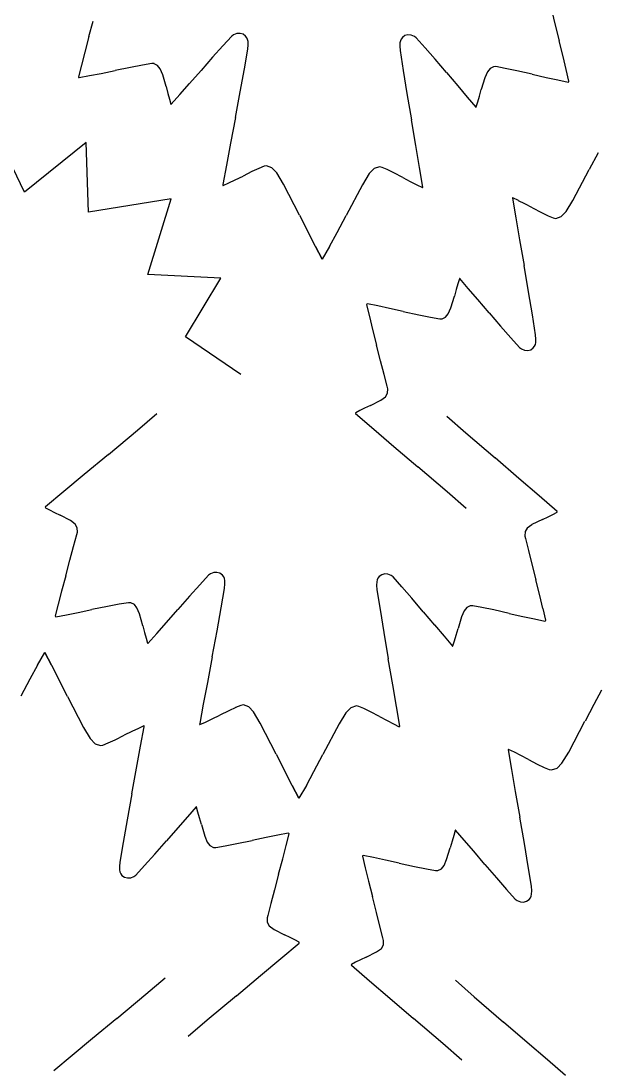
# Model space of a CAD drawing. Extents: x -196 to 369, y 430 to 811.
# Drawn here: x 54.5 to 111.6, y 582.4 to 686.2 of the extents above; entities that cross this region are included whole.
import ezdxf

# ---------------------------------------------------------------- set-up
doc = ezdxf.new("R2010")
doc.units = 0

msp = doc.modelspace()

# ---------------------------------------------------------------- linework, layer by layer
at = {"layer": 'Layer 1'}
for p, q in [((106.969, 687.19), (107.311736, 685.82421)), ((61.1796, 684.684), (61.599506, 686.23079)), ((107.312, 685.824), (107.70652, 684.26947)), ((61.1796, 684.684), (60.768435, 683.15629)), ((75.3112, 684.724), (74.43332, 683.769906)), ((75.4981, 684.869), (75.311403, 684.724554)), ((75.8217, 684.99), (75.498041, 684.868881)), ((76.1424, 685.009), (75.821572, 684.989638)), ((76.4358, 684.925), (76.142538, 685.008878)), ((76.68, 684.746), (76.43586, 684.925346)), ((76.8094, 684.58), (76.679745, 684.746008)), ((76.8844, 684.413), (76.80952, 684.57979)), ((92.2035, 684.608), (92.07138, 684.444356)), ((92.4504, 684.783), (92.20355, 684.608012)), ((92.745, 684.861), (92.450435, 684.782362)), ((93.0653, 684.836), (92.744806, 684.86107)), ((93.3871, 684.709), (93.065436, 684.836005)), ((93.5718, 684.561), (93.387299, 684.708882)), ((94.4349, 683.591), (93.571472, 684.561028)), ((74.4336, 683.77), (73.41987, 682.64592)), ((76.9205, 684.199), (76.884404, 684.412979)), ((76.8905, 683.433), (76.928792, 683.870047)), ((76.9293, 683.87), (76.920491, 684.199241)), ((91.9544, 684.065), (91.940649, 683.736299)), ((91.9411, 683.737), (91.972833, 683.299322)), ((91.9941, 684.279), (91.954795, 684.065826)), ((92.0713, 684.444), (91.993925, 684.278585)), ((95.4319, 682.449), (94.435184, 683.59146)), ((108.092, 682.735), (107.706311, 684.27005)), ((60.7682, 683.156), (60.431274, 681.85985)), ((73.4197, 682.646), (72.27085, 681.34106)), ((76.5591, 681.504), (76.890604, 683.43312)), ((91.9729, 683.299), (92.277939, 681.34924)), ((108.407, 681.432), (108.092292, 682.73488)), ((60.4316, 681.86), (60.13943, 680.70738)), ((65.3022, 681.646), (63.77367, 681.334442)), ((66.4763, 681.865), (65.30223, 681.645643)), ((67.3896, 682.018), (66.476431, 681.864601)), ((67.6292, 682.01), (67.38974, 682.018741)), ((67.9709, 681.834), (67.629047, 682.009969)), ((68.2305, 681.503), (67.970691, 681.833509)), ((68.4747, 680.903), (68.230482, 681.503535)), ((76.1547, 679.239), (76.559049, 681.50351)), ((96.5607, 681.123), (95.43156, 682.44869)), ((100.868, 681.541), (100.60332, 681.215159)), ((101.212, 681.71), (100.867514, 681.540161)), ((101.452, 681.715), (101.212084, 681.710569)), ((102.36, 681.545), (101.452348, 681.715087)), ((103.528, 681.303), (102.35938, 681.544335)), ((108.679, 680.275), (108.407537, 681.43176)), ((60.1393, 680.708), (60.154139, 680.650399)), ((60.1541, 680.65), (60.209575, 680.631751)), ((60.2096, 680.632), (61.24128, 680.82607)), ((61.2413, 680.826), (62.40405, 681.052996)), ((62.4038, 681.053), (63.77361, 681.334301)), ((68.808, 679.736), (68.47507, 680.9022)), ((71.1396, 680.048), (72.27075, 681.34099)), ((92.2783, 681.349), (92.651407, 679.0607)), ((96.5607, 681.123), (97.67221, 679.80968)), ((100.35, 680.619), (99.999595, 679.45885)), ((100.603, 681.215), (100.349793, 680.618889)), ((105.053, 680.962), (103.52841, 681.303026)), ((105.053, 680.962), (106.41718, 680.655155)), ((106.417, 680.656), (107.57582, 680.407881)), ((107.576, 680.407), (108.60272, 680.19511)), ((68.808, 679.736), (68.987066, 679.073304)), ((70.183, 678.963), (71.139788, 680.04763)), ((97.6726, 679.81), (98.612977, 678.70839)), ((99.8102, 678.799), (99.999187, 679.458527)), ((108.603, 680.196), (108.66217, 680.214296)), ((108.662, 680.214), (108.678621, 680.275002)), ((68.9871, 679.074), (69.142448, 678.512068)), ((69.1422, 678.512), (69.282415, 678.012802)), ((69.3196, 677.99), (70.182947, 678.963362)), ((75.6762, 676.669), (76.154917, 679.23925)), ((92.6512, 679.061), (93.094606, 676.46242)), ((98.6128, 678.708), (99.461151, 677.719761)), ((99.6467, 678.24), (99.810472, 678.799417)), ((69.2825, 678.013), (69.29803, 677.988816)), ((69.2981, 677.988), (69.319669, 677.991772)), ((99.461, 677.72), (99.483, 677.72)), ((99.4829, 677.718), (99.498798, 677.742831)), ((99.4988, 677.743), (99.646389, 678.239748)), ((54.80761, 669.30442), (51.3375, 676.47834)), ((75.6762, 676.669), (75.19749, 674.13443)), ((93.5358, 673.903), (93.094472, 676.46209)), ((60.9159, 674.217), (54.80761, 669.30442)), ((61.14222, 667.314418), (60.916061, 674.217128)), ((75.1975, 674.134), (74.794275, 671.98431)), ((93.9015, 671.743), (93.536092, 673.90375)), ((111.552, 673.194), (110.67839, 671.52881)), ((74.7944, 671.985), (74.434502, 670.05742)), ((77.3059, 671.328), (76.423752, 670.89349)), ((77.9955, 671.641), (77.30632, 671.327396)), ((78.5214, 671.855), (77.995366, 671.64133)), ((78.7619, 671.898), (78.521371, 671.854517)), ((79.292, 671.719), (78.761774, 671.898878)), ((79.773, 671.21), (79.292008, 671.718636)), ((80.4308, 670.094), (79.773236, 671.20993)), ((88.909, 671.133), (88.236953, 670.03314)), ((89.3988, 671.629), (88.90919, 671.132564)), ((89.9374, 671.799), (89.398456, 671.629211)), ((90.1849, 671.75), (89.937474, 671.798599)), ((90.6847, 671.538), (90.185168, 671.750693)), ((91.3515, 671.216), (90.684629, 671.537272)), ((92.2315, 670.757), (91.351305, 671.216432)), ((94.2267, 669.795), (93.901564, 671.7427)), ((109.068, 668.476), (110.67883, 671.5284)), ((74.4343, 670.057), (74.427433, 669.980396)), ((74.4592, 669.958), (75.013088, 670.208959)), ((75.0132, 670.209), (75.657799, 670.513153)), ((75.657799, 670.513153), (76.423954, 670.893023)), ((82.0035, 667.027), (80.43088, 670.09425)), ((88.2373, 670.033), (86.61651, 666.98588)), ((92.2315, 670.757), (92.97999, 670.361424)), ((92.9799, 670.361), (93.616246, 670.034238)), ((93.6167, 670.034), (94.180633, 669.750398)), ((74.427, 669.981), (74.437655, 669.960784)), ((74.4374, 669.96), (74.459378, 669.957916)), ((94.1806, 669.751), (94.214765, 669.757292)), ((94.2148, 669.757), (94.226367, 669.795019)), ((69.31844, 668.638458), (61.14222, 667.314418)), ((67.02136, 661.151438), (69.31844, 668.638458)), ((103.077, 668.695), (103.408496, 666.74837)), ((103.089, 668.733), (103.077557, 668.694943)), ((103.123, 668.739), (103.088856, 668.732596)), ((103.688, 668.457), (103.123144, 668.738758)), ((104.326, 668.132), (103.68859, 668.456682)), ((105.076, 667.739), (104.326222, 668.132129)), ((108.4, 667.374), (109.068451, 668.47605)), ((82.0035, 667.027), (82.858619, 665.34922)), ((85.7371, 665.323), (86.616145, 666.98533)), ((105.076, 667.739), (105.95769, 667.282445)), ((105.957, 667.283), (106.624916, 666.963908)), ((106.625, 666.964), (107.125224, 666.75294)), ((107.373, 666.705), (107.911387, 666.876549)), ((107.911, 666.876), (108.398986, 667.374033)), ((103.409, 666.748), (103.781464, 664.58845)), ((107.126, 666.753), (107.373584, 666.705209)), ((82.858665, 665.34898), (82.8586, 665.349)), ((83.587332, 663.93648), (82.858665, 665.34898)), ((84.9882, 663.924), (85.737218, 665.32346)), ((83.5873, 663.937), (84.245349, 662.67207)), ((84.245381, 662.67155), (83.587332, 663.93648)), ((84.9882, 663.924), (84.245381, 662.67155)), ((103.782, 664.589), (104.231684, 662.03137)), ((104.683, 659.434), (104.231109, 662.03112)), ((74.2331, 660.776), (67.02136, 661.151438)), ((70.72782, 654.99948), (74.23307, 660.77662)), ((97.8313, 660.73), (97.685334, 660.232772)), ((97.8471, 660.754), (97.831283, 660.729117)), ((97.8691, 660.753), (97.8471, 660.753)), ((98.7205, 659.767), (97.868926, 660.752463)), ((97.5234, 659.672), (97.336569, 659.011859)), ((97.6851, 660.232), (97.523156, 659.672051)), ((99.6643, 658.669), (98.72033, 659.76754)), ((96.99, 657.851), (97.336613, 659.01228)), ((100.78, 657.359), (99.6642, 658.66869)), ((105.064, 657.147), (104.683421, 659.43407)), ((88.6598, 658.168), (88.935039, 657.01213)), ((88.6767, 658.229), (88.660279, 658.167944)), ((88.7356, 658.247), (88.67649, 658.228511)), ((89.7631, 658.039), (88.73569, 658.247535)), ((90.9228, 657.794), (89.76317, 658.038333)), ((92.2879, 657.492), (90.92272, 657.794388)), ((96.7388, 657.254), (96.990059, 657.850935)), ((88.935, 657.012), (89.253962, 655.71015)), ((92.2879, 657.492), (93.81359, 657.155956)), ((93.8135, 657.156), (94.98291, 656.918483)), ((94.9827, 656.918), (95.890902, 656.750879)), ((95.891, 656.751), (96.1309, 656.756215)), ((96.1312, 656.756), (96.475129, 656.926963)), ((96.4748, 656.927), (96.738414, 657.253704)), ((100.78, 657.359), (101.91346, 656.03701)), ((105.375, 655.198), (105.063594, 657.14675)), ((89.254, 655.71), (89.6447, 654.17622)), ((101.914, 656.037), (102.91444, 654.8978)), ((76.2195, 651.252), (70.72782, 654.99948)), ((102.914, 654.898), (103.780592, 653.930797)), ((105.357, 654.218), (105.395609, 654.431302)), ((105.409, 654.76), (105.375838, 655.197572)), ((105.396, 654.432), (105.408677, 654.760744)), ((90.0444, 652.623), (89.644805, 654.17623)), ((103.781, 653.931), (103.965983, 653.783722)), ((103.966, 653.784), (104.288077, 653.658046)), ((104.288, 653.658), (104.608574, 653.633977)), ((104.608, 653.633), (104.902307, 653.712599)), ((104.903, 653.713), (105.149277, 653.888794)), ((105.149, 653.889), (105.280585, 654.053075)), ((105.281, 654.053), (105.357835, 654.218666)), ((90.3919, 651.258), (90.044705, 652.62266)), ((90.6854, 650.093), (90.391841, 651.25825)), ((90.532844, 649.054393), (90.728835, 649.399201)), ((90.7396, 649.844), (90.685178, 650.093419)), ((90.7287, 649.399), (90.739613, 649.843717)), ((89.0242, 648.195), (88.459682, 647.924101)), ((89.0242, 648.195), (90.05904, 648.711631)), ((90.0592, 648.712), (90.532844, 649.054393)), ((65.9897, 645.768), (67.8999, 647.39093)), ((87.572108, 647.473174), (87.550882, 647.438282)), ((87.550882, 647.438282), (87.569113, 647.397033)), ((87.569113, 647.397033), (89.363543, 645.850123)), ((87.9842, 647.686), (87.572108, 647.473174)), ((88.459682, 647.924101), (87.984117, 647.686017)), ((96.6085, 647.144), (98.48208, 645.49737)), ((63.0979, 643.36), (65.98944, 645.7683)), ((89.3634, 645.85), (91.35598, 644.13888)), ((98.4819, 645.497), (101.36975, 643.0094)), ((91.3559, 644.139), (93.72288, 642.11831)), ((63.0979, 643.36), (60.7063, 641.37272)), ((103.73, 640.981), (101.36963, 643.00941)), ((96.6192, 639.64), (93.72324, 642.11815)), ((60.7066, 641.373), (58.69283, 639.68904)), ((105.717, 639.264), (103.73002, 640.98162)), ((58.6928, 639.689), (56.8809, 638.16738)), ((98.4979, 638), (96.61895, 639.6405)), ((107.507029, 637.71061), (105.717659, 639.26337)), ((56.8809, 638.167), (56.860365, 638.12246)), ((56.860365, 638.12246), (56.882523, 638.084422)), ((56.882523, 638.084422), (57.290078, 637.865241)), ((57.2898, 637.866), (57.762281, 637.62037)), ((57.7625, 637.62), (58.323642, 637.341174)), ((59.3504, 636.811), (58.32361, 637.341234)), ((59.8258, 636.458), (59.35035, 636.81106)), ((106.049, 636.918), (105.01247, 636.404752)), ((106.049, 636.918), (106.6144, 637.187054)), ((106.6144, 637.187054), (107.09074, 637.423584)), ((107.091, 637.423), (107.503785, 637.634479)), ((107.503785, 637.634479), (107.525125, 637.669301)), ((107.525125, 637.669301), (107.507029, 637.71061)), ((60.022, 636.107), (59.825638, 636.457657)), ((60.0308, 635.662), (60.021577, 636.106841)), ((104.34, 635.719), (104.327634, 635.274321)), ((104.53724, 636.063156), (104.340124, 635.71899)), ((105.012, 636.404), (104.53724, 636.063156)), ((59.6661, 634.258), (59.97467, 635.41847)), ((59.9746, 635.418), (60.030786, 635.661986)), ((104.328, 635.275), (104.381607, 635.025405)), ((104.381, 635.025), (104.670751, 633.8588)), ((59.3012, 632.9), (59.665761, 634.25788)), ((104.671, 633.859), (105.013736, 632.49321)), ((58.8816, 631.353), (59.301506, 632.89979)), ((73.5237, 631.659), (73.200041, 631.537881)), ((73.8444, 631.678), (73.523572, 631.658638)), ((74.1378, 631.594), (73.844538, 631.677878)), ((74.382, 631.415), (74.13786, 631.594346)), ((105.014, 632.493), (105.40852, 630.93847)), ((58.8816, 631.353), (58.470435, 629.82529)), ((73.0132, 631.393), (72.13532, 630.438906)), ((73.2001, 631.538), (73.013403, 631.393554)), ((74.5114, 631.249), (74.381745, 631.415008)), ((74.5864, 631.082), (74.51152, 631.24879)), ((74.6225, 630.868), (74.586404, 631.081979)), ((74.5925, 630.102), (74.630792, 630.539047)), ((74.6313, 630.539), (74.622491, 630.868241)), ((89.6564, 630.734), (89.642649, 630.405299)), ((89.6961, 630.948), (89.656795, 630.734826)), ((89.7733, 631.113), (89.695925, 630.947585)), ((89.9055, 631.277), (89.77338, 631.113356)), ((90.1524, 631.452), (89.90555, 631.277012)), ((90.447, 631.53), (90.152435, 631.451362)), ((90.7673, 631.505), (90.446806, 631.53007)), ((91.0891, 631.378), (90.767436, 631.505005)), ((91.2738, 631.23), (91.089299, 631.377882)), ((92.1369, 630.26), (91.273472, 631.230028)), ((105.794, 629.404), (105.408311, 630.93905)), ((58.4702, 629.825), (58.133274, 628.52885)), ((72.1356, 630.439), (71.12187, 629.31492)), ((74.2611, 628.173), (74.592604, 630.10212)), ((89.6431, 630.406), (89.674833, 629.968322)), ((89.6749, 629.968), (89.979939, 628.01824)), ((93.1339, 629.118), (92.137184, 630.26046)), ((58.1336, 628.529), (57.84143, 627.37638)), ((64.1783, 628.534), (63.00423, 628.314643)), ((65.0916, 628.687), (64.178431, 628.533601)), ((65.3312, 628.679), (65.09174, 628.687741)), ((65.6729, 628.503), (65.331047, 628.678969)), ((65.9325, 628.172), (65.672691, 628.502509)), ((71.1217, 629.315), (69.97285, 628.01006)), ((94.2627, 627.792), (93.13356, 629.11769)), ((106.109, 628.101), (105.794292, 629.40388)), ((57.9116, 627.301), (58.94328, 627.49507)), ((58.9433, 627.495), (60.10605, 627.721996)), ((60.1058, 627.722), (61.47561, 628.003301)), ((63.0042, 628.315), (61.47567, 628.003442)), ((66.1767, 627.572), (65.932482, 628.172535)), ((66.51, 626.405), (66.17707, 627.5712)), ((68.8416, 626.717), (69.97275, 628.00999)), ((73.8567, 625.908), (74.261049, 628.17251)), ((89.9803, 628.018), (90.353407, 625.7297)), ((94.2627, 627.792), (95.37421, 626.47868)), ((98.3047, 627.884), (98.051493, 627.287889)), ((98.5697, 628.21), (98.30502, 627.884159)), ((98.914, 628.379), (98.569514, 628.209161)), ((99.1541, 628.384), (98.914184, 628.379569)), ((100.062, 628.214), (99.154348, 628.384087)), ((101.23, 627.972), (100.06138, 628.213335)), ((102.755, 627.631), (101.23041, 627.972026)), ((102.755, 627.631), (104.11918, 627.324155)), ((106.381, 626.944), (106.109537, 628.10076)), ((57.8413, 627.377), (57.856139, 627.319399)), ((57.8561, 627.319), (57.911575, 627.300751)), ((66.51, 626.405), (66.689066, 625.742304)), ((67.885, 625.632), (68.841788, 626.71663)), ((95.3746, 626.479), (96.314977, 625.37739)), ((98.0515, 627.288), (97.701095, 626.12785)), ((104.119, 627.325), (105.27782, 627.076881)), ((105.278, 627.076), (106.30472, 626.86411)), ((106.305, 626.865), (106.36417, 626.883296)), ((106.364, 626.883), (106.380621, 626.944002)), ((66.6891, 625.743), (66.844448, 625.181068)), ((67.0216, 624.659), (67.884947, 625.632362)), ((73.3782, 623.338), (73.856917, 625.90825)), ((90.3532, 625.73), (90.796606, 623.13142)), ((96.3148, 625.377), (97.163151, 624.388761)), ((97.3487, 624.909), (97.512472, 625.468417)), ((97.5122, 625.468), (97.701187, 626.127527)), ((66.8442, 625.181), (66.984415, 624.681802)), ((66.9845, 624.682), (67.00003, 624.657816)), ((67.0001, 624.657), (67.021669, 624.660772)), ((97.163, 624.389), (97.185, 624.389)), ((97.1849, 624.387), (97.200798, 624.411831)), ((97.2008, 624.412), (97.348389, 624.908748)), ((56.0729, 622.507), (56.811623, 623.76187)), ((56.811623, 623.76187), (57.4738, 622.49909)), ((57.4738, 622.499), (56.811623, 623.76178)), ((73.3782, 623.338), (72.89949, 620.80343)), ((56.0729, 622.507), (55.328458, 621.1051)), ((57.4738, 622.49909), (58.207077, 621.08897)), ((91.2378, 620.572), (90.796472, 623.13109)), ((55.3285, 621.105), (54.45489, 619.43981)), ((58.207077, 621.08897), (58.2071, 621.089)), ((59.0677, 619.414), (58.207106, 621.08898)), ((72.8995, 620.803), (72.496275, 618.65331)), ((91.6035, 618.412), (91.238092, 620.57275)), ((59.0677, 619.414), (60.65033, 616.3519)), ((111.883, 620.026), (111.138558, 618.6241)), ((72.4964, 618.654), (72.136502, 616.72642)), ((75.6975, 618.31), (75.00832, 617.996396)), ((76.2234, 618.524), (75.697366, 618.31033)), ((76.4639, 618.567), (76.223371, 618.523517)), ((76.994, 618.388), (76.463774, 618.567878)), ((77.475, 617.879), (76.994008, 618.387636)), ((87.1008, 618.298), (86.61119, 617.801564)), ((87.6394, 618.468), (87.100456, 618.298211)), ((87.8869, 618.419), (87.639474, 618.467599)), ((88.3867, 618.207), (87.887168, 618.419693)), ((89.0535, 617.885), (88.386629, 618.206272)), ((91.9287, 616.464), (91.603564, 618.4117)), ((111.139, 618.624), (110.26539, 616.95881)), ((72.7152, 616.878), (73.359799, 617.182153)), ((73.359799, 617.182153), (74.125954, 617.562023)), ((75.0079, 617.997), (74.125752, 617.56249)), ((78.1328, 616.763), (77.475236, 617.87893)), ((86.611, 617.802), (85.938953, 616.70214)), ((89.9335, 617.426), (89.053305, 617.885432)), ((89.9335, 617.426), (90.68199, 617.030424)), ((90.6819, 617.03), (91.318246, 616.703238)), ((60.6504, 616.352), (61.311606, 615.23822)), ((66.0684, 616.254), (65.424798, 615.947743)), ((66.6215, 616.507), (66.068435, 616.254233)), ((66.2929, 614.479), (66.6465, 616.40774)), ((66.6433, 616.505), (66.621315, 616.507013)), ((66.6538, 616.485), (66.643079, 616.505181)), ((66.6467, 616.408), (66.653317, 616.484626)), ((72.129, 616.65), (72.139655, 616.629784)), ((72.1363, 616.726), (72.129433, 616.649396)), ((72.1394, 616.629), (72.161378, 616.626916)), ((72.1612, 616.627), (72.715088, 616.877959)), ((79.7055, 613.696), (78.13288, 616.76325)), ((85.9393, 616.702), (84.31851, 613.65488)), ((91.3187, 616.703), (91.882633, 616.419398)), ((91.8826, 616.42), (91.916765, 616.426292)), ((91.9168, 616.426), (91.928367, 616.464019)), ((108.654, 613.906), (110.26483, 616.9584)), ((61.3118, 615.238), (61.79445, 614.730938)), ((63.0907, 614.812), (63.778851, 615.127854)), ((63.7793, 615.128), (64.660024, 615.565389)), ((65.424798, 615.947743), (64.659888, 615.565372)), ((61.7944, 614.731), (62.32521, 614.552855)), ((62.3252, 614.553), (62.565586, 614.597269)), ((62.5655, 614.597), (63.090833, 614.812387)), ((65.8968, 612.328), (66.293001, 614.479)), ((102.664, 614.125), (102.995496, 612.17837)), ((102.676, 614.163), (102.664557, 614.124943)), ((102.71, 614.169), (102.675856, 614.162596)), ((103.275, 613.887), (102.710144, 614.168758)), ((107.986, 612.804), (108.654451, 613.90605)), ((79.7055, 613.696), (80.560619, 612.01822)), ((83.4391, 611.992), (84.318145, 613.65433)), ((103.913, 613.562), (103.27559, 613.886682)), ((104.662, 613.169), (103.912222, 613.562129)), ((104.662, 613.169), (105.54369, 612.712445)), ((65.4264, 609.792), (65.896829, 612.32812)), ((80.560665, 612.01798), (80.5606, 612.018)), ((81.289332, 610.60548), (80.560665, 612.01798)), ((82.6902, 610.593), (83.439218, 611.99246)), ((102.996, 612.178), (103.368464, 610.01845)), ((105.544, 612.713), (106.211916, 612.393908)), ((106.212, 612.394), (106.712224, 612.18294)), ((106.712, 612.183), (106.959584, 612.135209)), ((106.96, 612.135), (107.498387, 612.306549)), ((107.498, 612.306), (107.985986, 612.804033)), ((65.4264, 609.792), (64.956081, 607.2202)), ((81.2893, 610.606), (81.947349, 609.34107)), ((81.947381, 609.34055), (81.289332, 610.60548)), ((82.6902, 610.593), (81.947381, 609.34055)), ((103.368, 610.019), (103.817684, 607.46137)), ((71.7873, 608.492), (70.927137, 607.515823)), ((71.8088, 608.494), (71.787243, 608.490158)), ((71.8244, 608.47), (71.808791, 608.494133)), ((71.9664, 607.971), (71.824555, 608.469737)), ((72.1234, 607.409), (71.966218, 607.970421)), ((64.9563, 607.22), (64.55935, 604.95418)), ((70.9271, 607.516), (69.97386, 606.42825)), ((72.3046, 606.747), (72.12337, 607.409107)), ((72.3046, 606.747), (72.641337, 605.58189)), ((104.27, 604.864), (103.818109, 607.46112)), ((69.974, 606.428), (68.84708, 605.13132)), ((79.8748, 605.683), (78.7128, 605.452207)), ((80.9058, 605.88), (79.87476, 605.682562)), ((80.6879, 604.651), (80.976304, 605.80457)), ((80.9614, 605.862), (80.905865, 605.880068)), ((80.9764, 605.804), (80.961373, 605.861552)), ((97.2717, 605.662), (97.109756, 605.102051)), ((97.4179, 606.16), (97.271934, 605.662772)), ((97.4337, 606.184), (97.417883, 606.159117)), ((97.4557, 606.183), (97.4337, 606.183)), ((98.3071, 605.197), (97.455526, 606.182463)), ((64.5593, 604.955), (64.234099, 603.0248)), ((67.7025, 603.823), (68.84708, 605.13169)), ((72.6417, 605.582), (72.887878, 604.982266)), ((72.8878, 604.982), (73.148687, 604.652341)), ((73.1486, 604.653), (73.491025, 604.478149)), ((73.7304, 604.47), (74.643063, 604.626381)), ((74.6432, 604.626), (75.81654, 604.849191)), ((75.8166, 604.849), (77.3441, 605.165549)), ((78.7131, 605.452), (77.34421, 605.166226)), ((80.3556, 603.354), (80.68829, 604.65125)), ((97.11, 605.102), (96.923169, 604.441859)), ((99.2509, 604.099), (98.30693, 605.19754)), ((104.65, 602.577), (104.269421, 604.86407)), ((66.6922, 602.695), (67.70225, 603.82239)), ((73.4908, 604.478), (73.730288, 604.470041)), ((88.2464, 603.598), (88.521639, 602.44213)), ((88.2633, 603.659), (88.246879, 603.597944)), ((88.3222, 603.677), (88.26309, 603.658511)), ((89.3497, 603.469), (88.32229, 603.677535)), ((96.5766, 603.281), (96.923213, 604.44228)), ((100.367, 602.789), (99.2512, 604.09869)), ((64.1969, 602.587), (64.206784, 602.25779)), ((64.2342, 603.024), (64.197336, 602.586831)), ((65.8178, 601.738), (66.692559, 602.694957)), ((79.9491, 601.824), (80.355273, 603.35305)), ((90.5094, 603.224), (89.34977, 603.468333)), ((91.8745, 602.922), (90.50932, 603.224388)), ((91.8745, 602.922), (93.40019, 602.585956)), ((93.4001, 602.586), (94.56951, 602.348483)), ((96.0614, 602.357), (96.325014, 602.683704)), ((96.3254, 602.684), (96.576659, 603.280935)), ((100.367, 602.789), (101.50046, 601.46701)), ((104.962, 600.628), (104.650594, 602.57675)), ((64.2067, 602.258), (64.243495, 602.04414)), ((64.2435, 602.044), (64.318925, 601.877455)), ((64.3191, 601.878), (64.449297, 601.712416)), ((64.449, 601.712), (64.693725, 601.533453)), ((64.6938, 601.534), (64.987334, 601.45108)), ((64.9875, 601.451), (65.308263, 601.47141)), ((65.3081, 601.471), (65.631361, 601.593175)), ((65.6313, 601.593), (65.817524, 601.738055)), ((79.9491, 601.824), (79.534249, 600.27584)), ((88.5216, 602.442), (88.840562, 601.14015)), ((94.5693, 602.348), (95.477502, 602.180879)), ((95.4776, 602.181), (95.7175, 602.186215)), ((95.7178, 602.186), (96.061729, 602.356963)), ((101.5, 601.467), (102.50044, 600.3278)), ((88.8406, 601.14), (89.2313, 599.60622)), ((104.995, 600.19), (104.961838, 600.627572)), ((79.5345, 600.276), (79.174377, 598.91694)), ((89.631, 598.053), (89.231405, 599.60623)), ((102.501, 600.328), (103.367592, 599.360797)), ((103.367, 599.361), (103.551983, 599.213722)), ((104.736, 599.319), (104.867585, 599.483075)), ((104.867, 599.483), (104.943835, 599.648666)), ((104.944, 599.648), (104.982609, 599.861302)), ((104.983, 599.862), (104.995677, 600.190744)), ((79.1742, 598.917), (78.869423, 597.75553)), ((103.552, 599.214), (103.874077, 599.088046)), ((103.875, 599.088), (104.195574, 599.063977)), ((104.195, 599.063), (104.489307, 599.142599)), ((104.489, 599.143), (104.735277, 599.318794)), ((78.814, 597.512), (78.824676, 597.067192)), ((78.8694, 597.756), (78.814011, 597.511832)), ((89.9785, 596.688), (89.631305, 598.05266)), ((78.8243, 597.067), (79.021806, 596.716986)), ((79.0216, 596.717), (79.498201, 596.365495)), ((79.4982, 596.365), (80.52671, 595.838123)), ((90.272, 595.523), (89.978441, 596.68825)), ((81.0887, 595.561), (80.52665, 595.837992)), ((81.5621, 595.317), (81.088819, 595.561086)), ((81.970107, 595.099573), (81.561838, 595.317421)), ((90.3262, 595.274), (90.271778, 595.523419)), ((90.3153, 594.829), (90.326213, 595.273717)), ((80.1651, 593.489), (81.97202, 595.01653)), ((81.992389, 595.061607), (81.970107, 595.099573)), ((81.972, 595.017), (81.992389, 595.061607)), ((89.6458, 594.142), (90.119444, 594.484393)), ((90.119444, 594.484393), (90.315435, 594.829201)), ((78.1569, 591.799), (80.16516, 593.48953)), ((88.046282, 593.354101), (87.570717, 593.116017)), ((88.6108, 593.625), (88.046282, 593.354101)), ((88.6108, 593.625), (89.64564, 594.141631)), ((87.158708, 592.903174), (87.137482, 592.868282)), ((87.137482, 592.868282), (87.155713, 592.827033)), ((87.155713, 592.827033), (88.950143, 591.280123)), ((87.5708, 593.116), (87.158708, 592.903174)), ((66.8157, 589.958), (68.7259, 591.58093)), ((75.7721, 589.804), (78.1572, 591.79909)), ((88.95, 591.28), (90.94258, 589.56888)), ((97.4345, 591.334), (99.30808, 589.68737)), ((63.9239, 587.55), (66.81544, 589.9583)), ((75.7721, 589.804), (72.88845, 587.38627)), ((90.9425, 589.569), (93.30948, 587.54831)), ((99.3079, 589.687), (102.19575, 587.1994)), ((63.9239, 587.55), (61.5323, 585.56272)), ((72.8881, 587.386), (70.98322, 585.75684)), ((96.2058, 585.07), (93.30984, 587.54815)), ((104.556, 585.171), (102.19563, 587.19941)), ((61.5326, 585.563), (59.51883, 583.87904)), ((98.0845, 583.43), (96.20555, 585.0705)), ((106.543, 583.454), (104.55602, 585.17162)), ((59.5188, 583.879), (57.7069, 582.35738)), ((108.333029, 581.90061), (106.543659, 583.45337))]:
    msp.add_line(p, q, dxfattribs=at)

doc.saveas('drawing.dxf')
